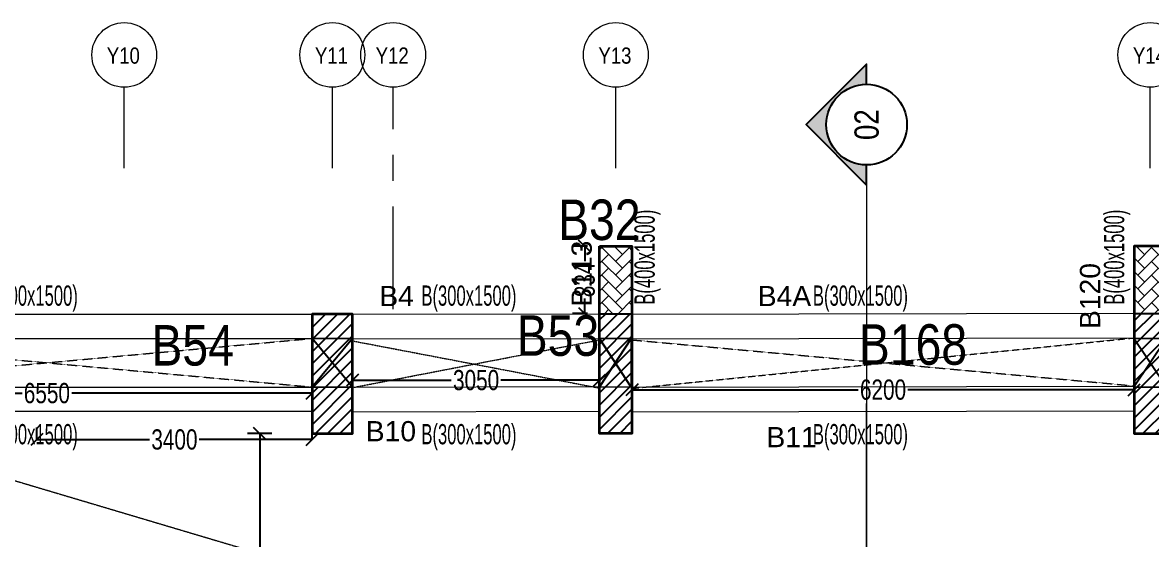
# Model space of a CAD drawing. Header units: millimetres. Extents: x -4 to 69440, y 27 to 29451.
# Drawn here: x 20498 to 34437, y 23064 to 29451 of the extents above; entities that cross this region are included whole.
import ezdxf
from ezdxf.enums import TextEntityAlignment as Align

# ---------------------------------------------------------------- set-up
doc = ezdxf.new("R2010")
doc.units = ezdxf.units.MM
for name, pattern in [('ACAD_ISO04W100', [30, 24, -3, 0, -3]), ('Grid Line', [2222.5, 1270, -317.5, 317.5, -317.5]), ('HIDDEN', [0.375, 0.25, -0.125])]:
    doc.linetypes.add(name, pattern=pattern)
for name, color, linetype, lineweight in [('A-ANNO-TAGS-SECT', 4, 'ACAD_ISO04W100', 25), ('A-GRIDS', 8, 'Continuous', 9), ('A-HIDD-ABVE', 8, 'HIDDEN', 20), ('S-BEAM', 7, 'Continuous', 18), ('S-BEAM-IDEN', 2, 'Continuous', 9), ('S-COL HATCH', 9, 'Continuous', 0), ('S-COLS', 5, 'Continuous', 35), ('S-GRIDS', 8, 'Continuous', 9), ('S-WALL', 4, 'Continuous', 18)]:
    doc.layers.add(name, color=color, linetype=linetype, lineweight=lineweight)
for name, color, linetype in [('Abhinav working', 6, 'Continuous'), ('Beam Nos', 7, 'Continuous'), ('ENV', 6, 'Continuous'), ('SECTION LINE', 4, 'Continuous'), ('SUNK SLAB', 8, 'Continuous')]:
    doc.layers.add(name, color=color, linetype=linetype)
doc.styles.add('Arial Narrow', font='ARIALN.TTF', dxfattribs={"height": 400})
doc.styles.add('Dim.s & Anno.(Misc.)', font='ARIALN.TTF')
doc.styles.add('SC-BBS1', font='SansSerif')
doc.styles.add('SOBHA', font='swisscl.ttf')
doc.styles.add('Swis721 LtCn BT', font='swisscl.ttf', dxfattribs={"width": 0.9, "height": 233.355162})
doc.dimstyles.new('S-100', dxfattribs={"dimscale": 100, "dimtxt": 2.5, "dimasz": 1.5, "dimexe": 1.5, "dimexo": 1.5, "dimgap": 0.1, "dimtad": 0, "dimdec": 0, "dimrnd": 0.0005, "dimzin": 0, "dimdsep": 46, "dimtxsty": 'SOBHA', "dimblk": 'OBLIQUE', "dimcen": 0.09, "dimclrd": 8, "dimclre": 8, "dimclrt": 6, "dimadec": 0, "dimazin": 0, "dimtfac": 1, "dimtdec": 0, "dimtofl": 0, "dimtmove": 0, "dimatfit": 3, "dimfxl": 1.5, "dimfxlon": 1, "dimtolj": 1, "dimtzin": 0, "dimlwd": -1, "dimlwe": -1, "dimarcsym": 0})
pattern_1 = [(45, (-31789949.04, 20738732.18), (0, 169.7056275), [360, -120]), (135, (-31789864.19, 20738817.03), (1e-14, 169.7056275), [360, -120])]
pattern_2 = [(45, (-31789949.05, 20548487.89), (-75.1300955, 75.1300955), [])]

# ---------------------------------------------------------------- blocks, each defined once
blk = doc.blocks.new('*U12')
blk.add_hatch(color=256).paths.add_polyline_path([(5, 0), (7.5, 0), (0, 7.5), (-7.5, 0), (-5, 0, -0.414214), (0, 5, -0.414214)])
at = {"lineweight": 20, "ltscale": 50}
blk.add_line((-5, 0), (-97.37, 0), dxfattribs=at)
at = {"linetype": 'Continuous'}
blk.add_lwpolyline([(5, 0), (7.5, 0), (0, 7.5), (-7.5, 0), (-5, 0)], dxfattribs=at)
blk.add_circle((0, 0), 5, dxfattribs=at)
at = {"color": 7, "style": 'Dim.s & Anno.(Misc.)'}
blk.add_attdef('SECTION-LETTER', text='', height=3, dxfattribs=at).set_placement((0, 0), align=Align.MIDDLE_CENTER)
blk = doc.blocks.new('*U10')
at = {"lineweight": 20, "ltscale": 50}
blk.add_line((-5, 0), (-225.54, 0), dxfattribs=at)
at = {"color": 7, "style": 'Dim.s & Anno.(Misc.)'}
blk.add_attdef('SECTION-LETTER', text='', height=3, dxfattribs=at).set_placement((0, 0), align=Align.MIDDLE_CENTER)
blk = doc.blocks.new('Grid - Type 1 Structural-6743905-11TH FLOOR LVL')
at = {"layer": 'A-GRIDS'}
blk.add_circle((0, 0), 4, dxfattribs=at)
blk = doc.blocks.new('A$Cf2260b48')
at = {"layer": 'S-GRIDS', "linetype": 'Grid Line'}
for p, q in [((9385, 18003), (9385, 19003)), ((11955, 18003), (11955, 19003)), ((12705, 16262), (12705, 19003)), ((15455, 18003), (15455, 19003)), ((22055, 18003), (22055, 19003))]:
    blk.add_line(p, q, dxfattribs=at)
at = {"layer": 'A-GRIDS', "xscale": 99.99999999999991, "yscale": 99.99999999999991, "zscale": 99.99999999999991}
for p in [(9385, 19403), (11955, 19403), (12705, 19403), (15455, 19403), (22055, 19403)]:
    blk.add_blockref('Grid - Type 1 Structural-6743905-11TH FLOOR LVL', p, dxfattribs=at)
at = {"layer": 'A-GRIDS', "lineweight": 18, "char_height": 200, "width": 513.08, "attachment_point": 1, "style": 'Arial Narrow'}
for s, insert in [('Y10', (9170, 19495)), ('Y11', (11740, 19495)), ('Y12', (12490, 19495)), ('Y13', (15240, 19495)), ('Y14', (21840, 19495))]:
    blk.add_mtext(s, dxfattribs=dict(at, insert=insert))
blk = doc.blocks.new('_OBLIQUE')
at = {"color": 0, "linetype": 'ByBlock'}
blk.add_line((-0.5, -0.5), (0.5, 0.5), dxfattribs=at)
blk = doc.blocks.new('*D233')
at = {"layer": 'Abhinav working', "color": 8, "transparency": 16777216}
for p, q in [((28023, 25064), (28023, 24764)), ((34223, 25064), (34223, 24764)), ((28023, 24914), (30816, 24914)), ((34223, 24914), (31430, 24914))]:
    blk.add_line(p, q, dxfattribs=at)
at = {"layer": 'Defpoints', "color": 0, "transparency": 16777216}
for p in [(28023, 25399), (34223, 25399), (34223, 24914)]:
    blk.add_point(p, dxfattribs=at)
at = {"layer": 'Abhinav working', "color": 8, "transparency": 16777216, "xscale": 150, "yscale": 150, "zscale": 150}
for p, rotation in [((28023, 24914), 180.0001394135119), ((34223, 24914), 0.0001394135119062)]:
    blk.add_blockref('_OBLIQUE', p, dxfattribs=dict(at, rotation=rotation))
at = {"layer": 'Abhinav working', "color": 6, "transparency": 16777216, "insert": (31123, 24914), "char_height": 250, "attachment_point": 5, "rotation": 0.0001, "style": 'SOBHA'}
blk.add_mtext('\\A1;6200', dxfattribs=at)
blk = doc.blocks.new('*D234')
at = {"layer": 'Abhinav working', "color": 8, "transparency": 16777216}
for p, q in [((24573, 25182), (24573, 24882)), ((27623, 25182), (27623, 24882)), ((24573, 25032), (25791, 25032)), ((27623, 25032), (26405, 25032))]:
    blk.add_line(p, q, dxfattribs=at)
at = {"layer": 'Defpoints', "color": 0, "transparency": 16777216}
for p in [(24573, 25399), (27623, 25399), (27623, 25032)]:
    blk.add_point(p, dxfattribs=at)
at = {"layer": 'Abhinav working', "color": 8, "transparency": 16777216, "xscale": 150, "yscale": 150, "zscale": 150}
for p, rotation in [((24573, 25032), 179.9998605865203), ((27623, 25032), 359.9998605865204)]:
    blk.add_blockref('_OBLIQUE', p, dxfattribs=dict(at, rotation=rotation))
at = {"layer": 'Abhinav working', "color": 6, "transparency": 16777216, "insert": (26098, 25032), "char_height": 250, "attachment_point": 5, "rotation": 359.9999, "style": 'SOBHA'}
blk.add_mtext('\\A1;3050', dxfattribs=at)
blk = doc.blocks.new('*D235')
at = {"layer": 'Abhinav working', "color": 8, "transparency": 16777216}
for p, q in [((17523, 25021), (17523, 24721)), ((24073, 25021), (24073, 24721)), ((17523, 24871), (20491, 24871)), ((24073, 24871), (21105, 24871))]:
    blk.add_line(p, q, dxfattribs=at)
at = {"layer": 'Defpoints', "color": 0, "transparency": 16777216}
for p in [(17523, 25399), (24073, 25399), (24073, 24871)]:
    blk.add_point(p, dxfattribs=at)
at = {"layer": 'Abhinav working', "color": 8, "transparency": 16777216, "xscale": 150, "yscale": 150, "zscale": 150, "rotation": 180}
blk.add_blockref('_OBLIQUE', (17523, 24871), dxfattribs=at)
at = {"layer": 'Abhinav working', "color": 8, "transparency": 16777216, "xscale": 150, "yscale": 150, "zscale": 150}
blk.add_blockref('_OBLIQUE', (24073, 24871), dxfattribs=at)
at = {"layer": 'Abhinav working', "color": 6, "transparency": 16777216, "insert": (20798, 24871), "char_height": 250, "attachment_point": 5, "style": 'SOBHA'}
blk.add_mtext('\\A1;6550', dxfattribs=at)
blk = doc.blocks.new('*D403')
at = {"layer": 'Abhinav working', "color": 8, "transparency": 16777216}
for p, q in [((27473, 26689), (27289, 26689)), ((27439, 26689), (27439, 26502)), ((27439, 25855), (27439, 26042)), ((27473, 25855), (27289, 25855))]:
    blk.add_line(p, q, dxfattribs=at)
at = {"layer": 'Defpoints', "color": 0, "transparency": 16777216}
for p in [(27623, 26689), (27439, 25855), (27623, 25855)]:
    blk.add_point(p, dxfattribs=at)
at = {"layer": 'Abhinav working', "color": 8, "transparency": 16777216, "xscale": 150, "yscale": 150, "zscale": 150}
for p, rotation in [((27439, 26689), 90), ((27439, 25855), 270)]:
    blk.add_blockref('_OBLIQUE', p, dxfattribs=dict(at, rotation=rotation))
at = {"layer": 'Abhinav working', "color": 6, "transparency": 16777216, "insert": (27439, 26272), "char_height": 250, "attachment_point": 5, "rotation": 90, "style": 'SOBHA'}
blk.add_mtext('\\A1;834', dxfattribs=at)
blk = doc.blocks.new('*D414')
at = {"layer": 'Abhinav working', "color": 8, "transparency": 16777216}
for p, q in [((20673, 24298), (20673, 24448)), ((24073, 24298), (24073, 24448)), ((20673, 24298), (22066, 24298)), ((24073, 24298), (22680, 24298))]:
    blk.add_line(p, q, dxfattribs=at)
at = {"layer": 'Defpoints', "color": 0, "transparency": 16777216}
for p in [(24073, 24298), (20673, 24199, 0), (24073, 24199, 0)]:
    blk.add_point(p, dxfattribs=at)
at = {"layer": 'Abhinav working', "color": 8, "transparency": 16777216, "xscale": 150, "yscale": 150, "zscale": 150, "rotation": 180}
blk.add_blockref('_OBLIQUE', (20673, 24298), dxfattribs=at)
at = {"layer": 'Abhinav working', "color": 8, "transparency": 16777216, "xscale": 150, "yscale": 150, "zscale": 150}
blk.add_blockref('_OBLIQUE', (24073, 24298), dxfattribs=at)
at = {"layer": 'Abhinav working', "color": 6, "transparency": 16777216, "insert": (22373, 24298), "char_height": 250, "attachment_point": 5, "style": 'SOBHA'}
blk.add_mtext('\\A1;3400', dxfattribs=at)
blk = doc.blocks.new('*D436')
at = {"layer": 'Abhinav working', "color": 8, "transparency": 16777216}
for p, q in [((23576, 24373), (23276, 24373)), ((23426, 24373), (23426, 22500)), ((23426, 20009), (23426, 21881)), ((23576, 20009), (23276, 20009))]:
    blk.add_line(p, q, dxfattribs=at)
at = {"layer": 'Defpoints', "color": 0, "transparency": 16777216}
for p in [(23426, 24373), (24073, 24373), (24073, 20009)]:
    blk.add_point(p, dxfattribs=at)
at = {"layer": 'Abhinav working', "color": 8, "transparency": 16777216, "xscale": 150, "yscale": 150, "zscale": 150}
for p, rotation in [((23426, 24373), 90), ((23426, 20009), 270)]:
    blk.add_blockref('_OBLIQUE', p, dxfattribs=dict(at, rotation=rotation))
at = {"layer": 'Abhinav working', "color": 6, "transparency": 16777216, "insert": (23426, 22191), "char_height": 250, "attachment_point": 5, "rotation": 90, "style": 'SOBHA'}
blk.add_mtext('\\A1;4364', dxfattribs=at)

msp = doc.modelspace()

# ---------------------------------------------------------------- hatches: boundary and pattern name
at = {"layer": 'S-COL HATCH'}
h = msp.add_hatch(dxfattribs=at)
h.set_pattern_fill('AR-HBONE', color=256, scale=30)
h.set_pattern_definition(pattern_1)
h.paths.add_polyline_path([(28022.8, 26687.6), (27622.8, 26687.6), (27622.8, 25853.4), (27622.8, 25853.4), (28022.8, 25853.4)])
h = msp.add_hatch(dxfattribs=at)
h.set_pattern_fill('AR-HBONE', color=256, scale=30)
h.set_pattern_definition(pattern_1)
h.paths.add_polyline_path([(34222.8, 26687.6), (34622.8, 26687.6), (34622.8, 25853.4), (34622.8, 25853.4), (34222.8, 25853.4)])
at = {"layer": 'SUNK SLAB'}
h = msp.add_hatch(dxfattribs=at)
h.set_pattern_fill('ANSI31', color=8, scale=850, style=0)
h.set_pattern_definition(pattern_2)
h.paths.add_polyline_path([(24072.8, 24372.6), (24572.8, 24372.6), (24572.8, 25847.6), (24072.8, 25847.6)])
h = msp.add_hatch(dxfattribs=at)
h.set_pattern_fill('ANSI31', color=8, scale=850, style=0)
h.set_pattern_definition(pattern_2)
h.paths.add_polyline_path([(27622.8, 25853.4), (28022.8, 25853.4), (28022.8, 24372.6), (27622.8, 24372.6)])
h = msp.add_hatch(dxfattribs=at)
h.set_pattern_fill('ANSI31', color=8, scale=850, style=0)
h.set_pattern_definition(pattern_2)
h.paths.add_polyline_path([(34622.8, 25853.4), (34222.8, 25853.4), (34222.8, 24372.6), (34622.8, 24372.6)])

# ---------------------------------------------------------------- linework, layer by layer
at = {"layer": 'A-HIDD-ABVE', "linetype": 'HIDDEN'}
for p, q in [((17522.8, 25547.6, 0), (24072.8, 24947.6, 0)), ((17522.8, 24947.6, 0), (24072.8, 25547.6)), ((24572.8, 24940.9), (27622.8, 25530.1)), ((24572.8, 25517.7), (27622.8, 24935.1)), ((28022.8, 24930.1), (34222.8, 25554.5, 0)), ((28022.8, 25530.1), (34222.8, 24962.2)), ((17522.8, 24647.6, 0), (41522.8, 17507.6))]:
    msp.add_line(p, q, dxfattribs=at)
at = {"layer": 'ENV'}
for p, q in [((24572.8, 24947.3), (24072.8, 25547.6)), ((24572.8, 25547.6), (24072.8, 24947.6)), ((28014.5, 24947.6), (27622.8, 25547.9)), ((28014.5, 25547.9), (27622.8, 24947.9)), ((34622.8, 24947.3), (34220.3, 25547.6)), ((34622.8, 25547.6), (34220.3, 24947.6))]:
    msp.add_line(p, q, dxfattribs=at)
at = {"layer": 'S-BEAM'}
for p, q in [((17522.8, 25847.6, 0), (24072.8, 25847.6, 0)), ((24572.8, 25847.6), (27622.8, 25853.4)), ((28014.5, 25847.6, 0), (34222.8, 25859.5, 0)), ((17522.8, 25547.6, 0), (24072.8, 25547.6)), ((24572.8, 25542.6), (27622.8, 25548.4)), ((28014.5, 25542.6, 0), (34222.8, 25554.5, 0)), ((24572.8, 24947.3, 0), (27622.8, 24953.1, 0)), ((28014.5, 24947.6), (34222.8, 24959.4)), ((17522.8, 24947.6, 0), (24072.8, 24947.6, 0)), ((17522.8, 24647.6, 0), (24072.8, 24647.6)), ((24572.8, 24642.3, 0), (27622.8, 24648.1, 0)), ((28014.5, 24642.6), (34222.8, 24654.4))]:
    msp.add_line(p, q, dxfattribs=at)
at = {"layer": 'S-COLS', "elevation": 0}
for points in [[(27622.8, 26687.6), (28022.8, 26687.6), (28022.8, 24372.6), (27622.8, 24372.6)], [(34622.8, 26687.6), (34222.8, 26687.6), (34222.8, 24372.6), (34622.8, 24372.6)], [(24072.8, 24372.6), (24572.8, 24372.6), (24572.8, 25847.6), (24072.8, 25847.6)]]:
    msp.add_lwpolyline(points, close=True, dxfattribs=at)
at = {"layer": 'SECTION LINE'}
for p, q in [((27622.8, 25853.4), (28022.8, 25853.4)), ((34622.8, 25853.4), (34222.8, 25853.4))]:
    msp.add_line(p, q, dxfattribs=at)
at = {"layer": 'SECTION LINE', "const_width": 20, "elevation": 0}
for points in [[(24072.8, 25547.6), (24572.8, 25547.6), (24572.8, 24947.3), (24072.8, 24947.3)], [(27622.8, 25547.9), (28014.5, 25547.9), (28014.5, 24947.6), (27622.8, 24947.6)], [(34220.3, 25547.6), (34622.8, 25547.6), (34622.8, 24947.3), (34220.3, 24947.3)]]:
    msp.add_lwpolyline(points, close=True, dxfattribs=at)

# ---------------------------------------------------------------- block references
at = {"layer": 'A-ANNO-TAGS-SECT', "xscale": 99.63369610839109, "yscale": 99.63369610839109, "zscale": 99.63369610839109, "rotation": 90}
msp.add_blockref('*U12', (30919.6, 28189.6), dxfattribs=at).add_auto_attribs({'SECTION-LETTER': '02'})
at = {"layer": 'A-ANNO-TAGS-SECT', "xscale": -99.63369610839109, "yscale": 99.63369610839109, "zscale": 99.63369610839109, "rotation": 90}
msp.add_blockref('*U10', (30919.6, 2272.1), dxfattribs=at)
at = {"layer": 'S-WALL'}
msp.add_blockref('A$Cf2260b48', (12368.5, 9647.7), dxfattribs=at)

# ---------------------------------------------------------------- texts
at = {"layer": 'Abhinav working', "char_height": 500, "attachment_point": 1, "style": 'Dim.s & Anno.(Misc.)'}
for s, insert in [('B32', (27110.6, 27264.1, 0)), ('B53', (26599.7, 25833.2, 0)), ('B54', (22088.6, 25712.8, 0)), ('B168', (30823.8, 25723, 0))]:
    msp.add_mtext_dynamic_manual_height_columns(s, width=21149.247, gutter_width=5423.5, heights=[0], dxfattribs=dict(at, insert=insert))
at = {"layer": 'Beam Nos', "style": 'SC-BBS1'}
for s, p in [('B113', (27601.5, 26348.1)), ('B120', (33879.2, 26071.9, 0))]:
    msp.add_text(s, height=250, rotation=90, dxfattribs=at).set_placement(p, align=Align.BOTTOM_CENTER)
for s, p in [('B4', (25116, 25871.7)), ('B4A', (29905.8, 25871.7)), ('B10', (25046.3, 24201.7)), ('B11', (29994, 24128.9))]:
    msp.add_text(s, height=250, dxfattribs=at).set_placement(p, align=Align.BOTTOM_CENTER)
at = {"layer": 'S-BEAM-IDEN', "style": 'Swis721 LtCn BT', "width": 0.8}
for s, rotation, p in [('B(400x1500)', 90, (28303.2, 25964.9)), ('B(400x1500)', 90, (34101.1, 25964.9)), ('B(300x1500)', 360, (20006.6, 25952.1, 0)), ('B(300x1500)', 360, (25422.6, 25952.1, 0)), ('B(300x1500)', 360, (30257.1, 25952.1, 0)), ('B(300x1500)', 360, (20006.6, 24239.9, 0)), ('B(300x1500)', 360, (25422.6, 24239.9, 0)), ('B(300x1500)', 360, (30257.1, 24239.9, 0))]:
    msp.add_text(s, height=250, rotation=rotation, dxfattribs=at).set_placement(p)

# ---------------------------------------------------------------- dimensions: what is measured, and where the dimension line sits
at = {"layer": 'Abhinav working', "color": 3}
dim = msp.add_linear_dim(base=(27439.3, 25854.7), p1=(27623, 26688.9, 0), p2=(27623, 25854.7, 0), angle=90, dimstyle='S-100', dxfattribs=at)
dim.commit()
dim.dimension.update_dxf_attribs({"geometry": '*D403', "text_midpoint": (27439.3, 26271.8)})
at = {"layer": 'Abhinav working'}
dim = msp.add_linear_dim(base=(24073, 24871.2), p1=(17523, 25398.9, 0), p2=(24073, 25398.9, 0), dimstyle='S-100', dxfattribs=at)
dim.commit()
dim.dimension.update_dxf_attribs({"geometry": '*D235', "text_midpoint": (20798, 24871.2)})
for p1, p2, distance, picture, middle in [((24573, 25398.9, 0), (27623, 25398.9, 0), -367.1, '*D234', (26098, 25031.8)), ((28023, 25398.9), (34223, 25398.9, 0), -485.4, '*D233', (31123, 24913.5))]:
    dim = msp.add_aligned_dim(p1=p1, p2=p2, distance=distance, dimstyle='S-100', dxfattribs=at)
    dim.commit()
    dim.dimension.update_dxf_attribs({"geometry": picture, "text_midpoint": middle})
at = {"layer": 'Abhinav working', "color": 3}
dim = msp.add_linear_dim(base=(24073, 24297.5), p1=(20673, 24198.5, 0), p2=(24073, 24198.5, 0), dimstyle='S-100', dxfattribs=at)
dim.commit()
dim.dimension.update_dxf_attribs({"geometry": '*D414', "text_midpoint": (22373, 24297.5)})
dim = msp.add_aligned_dim(p1=(24073, 20008.9, 0), p2=(24073, 24372.5), distance=647.1, dimstyle='S-100', dxfattribs=at)
dim.commit()
dim.dimension.update_dxf_attribs({"geometry": '*D436', "text_midpoint": (23425.9, 22190.7)})

doc.saveas('drawing.dxf')
